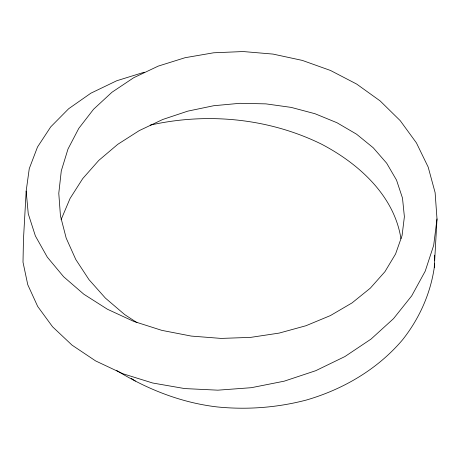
<?xml version="1.0" encoding="UTF-8"?>
<svg xmlns="http://www.w3.org/2000/svg" width="460" height="460" viewBox="0 0 460 460"><rect width="100%" height="100%" fill="white"/><g stroke="black" fill="none" stroke-linecap="round" stroke-linejoin="round"><path stroke-width="0.69" d="M116.662 370.49C147.332 389.338 181.367 402.787 217.281 406.945C247.221 409.94 277.455 407.646 306.555 399.987C343.321 389.258 377.579 369.259 402.5 339.877C419.163 318.855 430.416 293.998 434.292 267.398L434.384 263.804M434.476 260.21L434.602 255.179M144.296 72.203L116.736 80.753L90.856 93.202L68.672 108.727L50.744 126.851L37.507 147.022L29.262 168.642L26.168 191.095L23.46 239.562L23 262.188L27.761 284.694L37.685 306.435L52.555 326.778L72.03 345.126L95.634 360.928L122.757 373.692L152.697 383.013L184.678 388.573L217.856 390.172L251.338 387.694L284.251 381.162L315.715 370.708L344.908 356.558L371.07 339.06L393.524 318.648L411.717 295.832L425.207 271.187L433.688 245.335L437 218.931L435.12 192.631L428.179 167.083L416.426 142.905L400.24 120.675L380.127 100.912L356.655 84.059L330.498 70.472L302.364 60.421L273.004 54.084L243.179 51.549L213.63 52.791L185.092 57.707L158.234 66.114L133.676 77.74L111.958 92.259L93.541 109.279L78.792 128.369L67.982 149.063L61.289 170.873L58.782 193.309L60.45 215.867L66.177 238.073L75.768 259.457L88.952 279.594L105.386 298.086L124.671 314.577L136.971 322.632M434.292 267.398L437 218.931M61.094 219.661L70.069 198.455L82.742 178.578L98.773 160.419L117.766 144.325L139.265 130.6L162.771 119.473L187.761 111.142L213.664 105.731L239.919 103.304L265.938 103.874L291.157 107.387L315.014 113.729L336.973 122.734L356.54 134.176L373.25 147.781L386.693 163.225L396.537 180.136L402.5 198.116L404.386 216.723L402.086 235.503L395.577 253.983L384.934 271.682L370.334 288.144L352.044 302.91L330.429 315.572L305.952 325.737L279.157 333.092L250.648 337.381L221.116 338.41L191.274 336.082L161.88 330.378L133.688 321.379L107.45 309.252L83.875 294.256L63.635 276.748L47.305 257.151L35.385 235.963L28.25 213.745L26.168 191.095M150.178 125.149C207.242 112.303 268.646 118.226 321.327 144.06C358.449 163.403 394.266 195.483 400.959 238.769M131.255 378.344L135.407 381.075"/></g></svg>
